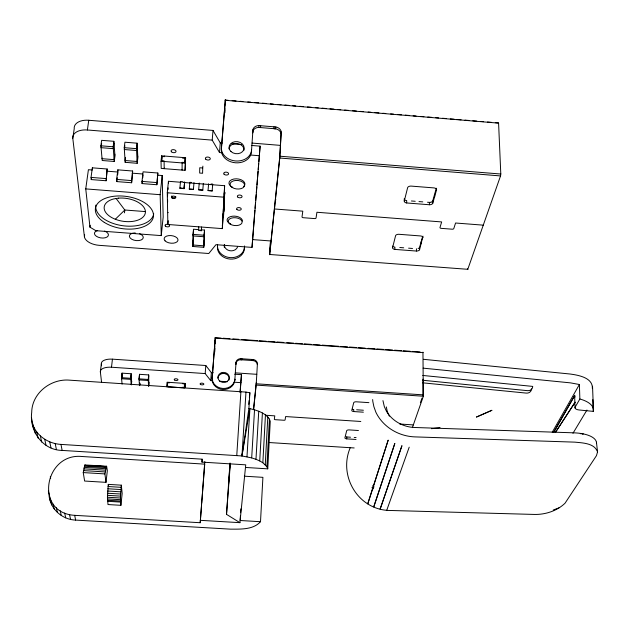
<?xml version="1.0" encoding="UTF-8"?>
<svg xmlns="http://www.w3.org/2000/svg" width="629" height="629" viewBox="0 0 629 629"><rect width="100%" height="100%" fill="white"/><g stroke="black" fill="none" stroke-linecap="round" stroke-linejoin="round"><path stroke-width="0.94" d="M184.006 188.386L179.87 188.063L184.006 188.661L184.627 181.899M185.068 170.317L185.594 157.737L161.606 155.819L161.032 161.244L161.205 168.423L185.068 170.317L185.594 157.737M185.178 387.543L185.178 383.438L167.07 382.22L166.646 386.733L182.52 387.786L182.567 387.283L184.266 387.401L184.572 383.894L182.874 383.784L182.921 383.281M422.971 236.166L419.559 249.76A3.066 1.69 -0.8 0 1 416.445 251.042L394.894 249.414A3.074 1.69 -0.1 0 1 392.575 247.716L392.575 246.198M394.894 249.414L394.902 247.134A3.066 1.698 -0.1 0 1 393.958 246.906M120.902 505.315L120.446 498.019L121.303 485.163L108.282 484.377L107.425 497.232L107.999 504.552L120.902 505.315L122.175 493.466L121.303 485.163M189.274 189.077L193.402 189.4L189.274 189.077L189.879 182.316L191.523 182.441M200.808 229.797L204.488 230.072L203.765 247.307L192.859 246.489L193.449 229.231L198.968 229.656M193.425 231.684L192.859 246.489M214.945 343.607L215.063 340.596M198.662 189.809L202.79 190.131L198.662 189.809L199.244 183.047M198.725 226.794L198.662 230.505L201.422 230.717L201.587 228.799M363.365 412.192L353.702 411.555L353.742 409.597A2.469 1.101 1.1 0 1 352.35 409.188M201.422 230.717L201.5 227.006M202.711 167.99L202.601 173.274L199.66 173.038L199.747 167.754L202.711 167.99L202.876 166.135M356.038 439.474L346.768 438.877L346.807 436.974A2.367 1.014 1.3 0 1 346.068 436.833M203.765 247.307L204.488 230.072M208.042 190.548L212.162 190.87L208.042 190.548L208.6 183.786M201.712 503.192L204.716 464.139L82.069 456.505C44.494 452.605 33.887 512.871 74.694 515.34L200.203 522.723L204.81 461.552M200.274 520.325L239.924 522.668L245.735 464.839L201.98 462.111L202.058 459.162L62.137 450.411C42.63 450.23 29.225 430.834 31.702 412.396C31.93 393.031 50.933 378.461 69.599 380.16L245.97 392.095L249.87 392.755L248.911 408.418L241.961 455.962L60.974 444.404C48.229 443.72 35.523 435.425 32.221 422.672M225.033 104.28L221.361 149.435A15.088 12.108 5.3 0 0 235.505 162.793A15.088 12.108 5.3 0 0 251.443 151.864L251.576 150.032A15.12 12.124 5.4 0 1 235.608 160.969A15.12 12.124 5.4 0 1 221.432 147.595L225.3 99.712L225.088 104.949M212.177 377.597A11.393 10.064 2.9 0 0 222.815 388.447A11.393 10.064 2.9 0 0 234.908 379.13L234.829 380.168A11.377 10.056 2.9 0 1 222.752 389.477A11.377 10.056 2.9 0 1 212.13 378.642L215.26 337.529L215.016 343.497M217.445 246.725L217.5 245.247A13.539 11.33 4.6 0 0 230.175 257.615A13.539 11.33 4.6 0 0 244.5 247.276L244.39 248.746A13.516 11.314 4.6 0 1 230.088 259.077A13.516 11.314 4.6 0 1 217.445 246.725L217.595 244.799M221.361 149.435L221.432 147.595M275.769 199.888L275.785 199.605M214.575 352.311L214.819 346.508M224.655 113.094L224.868 108.196M214.646 352.224L214.811 348.348M224.757 112.764L224.883 109.831M181.042 182.276L168.446 181.286L167.275 192.765L167.864 224.482L222.312 228.626L224.624 185.704L182.937 182.426M224.066 208.223L223.468 216.871L223.012 216.832L223.319 211.989M223.822 203.324L223.248 211.651L223.704 211.682L224.199 205.298M223.861 199.362L223.484 206.406L223.948 206.438L224.553 197.687M224.309 192.663L223.727 201.091L224.191 201.131L224.797 192.325L224.726 193.897M223.358 213.569L222.312 228.626M223.617 207.806L223.963 200.116M224.231 194.353L224.624 185.704M223.468 216.871L223.57 214.599L223.114 214.56M223.704 211.682L224.443 200.022M224.191 201.131L224.301 198.772L223.838 198.733M245.467 467.449L267.757 468.841L266.908 466.757L269.424 419.126C264.848 412.435 256.38 410.155 248.911 408.418M267.757 468.841L270.25 421.32L269.424 419.126M266.908 466.757L262.851 462.747L265.454 414.896M251.443 151.864L252.984 129.409A6.612 5.26 6.5 0 1 258.661 125.564L276.068 126.995A6.597 5.252 7.1 0 1 281.202 131.728L279.708 157.423L269.983 250.979L270.533 240.954L252.897 239.618M270.494 240.404L269.699 254.721L279.779 157.895L281.218 131.956M49.062 495.644C50.375 509.05 62.263 519.664 75.614 520.089L230.536 529.154C240.577 529.115 253.22 529.87 260.508 521.708L262.906 477.34L244.319 476.192M265.257 464.713L267.812 416.964M262.851 462.747L259.73 460.931L262.403 412.986M274.598 206.634L274.464 208.977L302.801 211.171L302.03 216.808A1.352 0.771 2.7 0 0 303.32 217.713L314.539 218.578A1.329 0.755 2.4 0 0 316.065 217.893L316.93 212.264L441.66 221.935L440.001 227.454A1.376 0.778 -1.6 0 0 441.149 228.343L452.188 229.2A1.415 0.794 -2 0 0 453.816 228.524L455.561 223.012L483.292 225.158M259.73 460.931L255.979 459.304L258.731 411.264M255.979 459.304L251.694 457.904L254.525 409.801M253.597 409.699L256.184 384.791L257.434 363.428A4.985 4.379 5.4 0 0 253.573 359.568L240.404 358.664A4.993 4.387 4.4 0 0 236.079 361.966L235.969 363.31M246.977 456.78L249.91 408.622L241.961 455.962L251.694 457.904M256.27 382.668L253.526 409.558M241.961 455.962L245.97 392.095M240.435 515.646L240.136 520.505L260.508 521.708M240.616 512.737L240.86 508.853M236.771 455.459L240.915 391.576M222.414 152.768L219.49 152.532L220.268 142.909L213.019 130.439L88.76 120.265A15.686 9.388 10.6 0 0 74.222 128.686L72.799 138.356L84.404 236.708A14.058 7.517 8.4 0 0 99.107 245.326L208.781 253.511L215.951 244.689L252.009 247.401L254.879 210.228M252.009 247.401L260.115 146.148L251.364 145.433M240.144 392.386L241.465 374.672L234.664 374.216M234.829 380.168L235.977 363.216M239.924 522.668L226.519 514.357L229.962 463.125M244.39 248.746L244.579 245.939M423.388 359.301L570.236 374.035C578.295 375.136 593.029 377.683 592.345 388.455M236.048 362.155L235.899 364.372L236.009 363.027A4.985 4.379 4.4 0 1 240.317 359.733L241.843 359.819L241.929 358.75M252.944 129.637L252.716 132.884L252.85 131.272A6.597 5.252 6.4 0 1 258.511 127.428L260.532 127.569L260.681 125.706M228.531 484.707L230.135 463.219M226.519 514.357L230.34 463.604M201.98 462.111L202.208 459.186M223.617 204.677L223.955 200.368M223.012 216.832L223.279 213.412M212.681 380.765L210.739 380.631L211.352 372.635L205.809 365.512L112.442 359.159A11.715 5.362 6.5 0 0 101.332 363.845L100.349 371.881L101.607 382.526M200.203 522.723L201.555 505.15M212.13 378.642L215.063 340.603M210.739 380.631L205.172 373.563L205.809 365.512M240.616 358.664L240.53 359.725L253.259 360.598L253.361 359.536M258.944 125.564L258.794 127.428L275.604 128.811L275.785 126.956M212.162 190.87L212.712 184.108L211.069 183.982M240.05 392.009L241.465 374.672M255.044 208.285L255.516 202.459M255.673 200.517L256.152 194.691M256.31 192.749L256.781 186.923M256.939 184.981L257.418 179.163M257.576 177.221L258.055 171.395M258.212 169.453L258.684 163.626M258.841 161.684L259.321 155.858M259.478 153.916L260.115 146.148M204.449 231.606L204.016 236.763L192.969 235.93L193.433 230.772M219.49 152.532L212.201 140.125L213.019 130.439M204.228 240.703L203.796 245.821L192.875 244.996L193.331 239.877M185.178 383.438L184.784 387.936L183.275 387.841M202.79 190.131L203.356 183.377M193.402 189.4L193.999 182.638M168.91 386.882L168.957 386.379L167.259 386.269L167.589 382.762L169.287 382.872L169.335 382.377M252.048 359.45L251.946 360.511L253.471 360.629A4.977 4.379 5.4 0 1 257.324 364.482L257.442 363.617M274.047 126.806L273.874 128.67L275.887 128.859A6.589 5.244 7.1 0 1 281.014 133.576L281.029 133.812M184.006 188.661L184.588 182.559M248.746 404.4L249.123 400.524M249.398 397.607L249.87 392.755M182.599 157.502L182.544 158.099L184.792 158.28L184.383 162.502L182.135 162.321L182.088 170.082L182.143 169.476M179.87 188.338L180.499 181.577L182.976 181.773M167.864 224.482L168.242 220.74M92.29 170.011L88.406 169.704L85.748 188.897L89.963 227.179L95.852 230.678L161.26 235.616L163.178 217.005L162.18 175.53L157.329 175.145M148.546 385.86L148.224 379.468L148.688 374.931L139.52 374.318L139.033 378.855L139.441 385.255M148.735 375.985L148.271 380.521L139.103 379.908L139.52 374.318M167.668 192.498L167.526 196.72M167.951 189.73L168.14 187.89M148.641 386.245L149.049 382.243M148.829 385.978L148.688 374.931M164.255 168.061L164.193 168.658L164.098 160.882L161.85 160.702L162.298 156.479L164.546 156.66L164.609 156.055M139.552 385.64L139.835 383.014M139.756 385.373L139.945 383.572M161.26 235.616L160.159 194.691L162.18 175.53M156.865 184.729L157.832 173.006L143.082 171.843L141.989 181.404L142.091 183.574L156.865 184.729L157.832 173.006M131.202 384.704L130.714 378.296L131.209 373.76L122.026 373.139L121.507 377.683L122.081 384.099M131.288 374.813L130.793 379.35L121.601 378.737L122.12 374.2M131.422 384.217L131.76 381.088M131.54 384.822L131.209 373.76M596.434 442.171L597.55 451.889L596.457 455.671L565.046 503.2C557.074 510.929 545.359 514.703 534.304 514.436L390.695 510.489C358.593 510.638 337.891 476.177 350.306 447.573M106.002 482.349L107.339 470.689L106.615 466.238L84.915 464.957L83.232 472.583L84.632 481.043L106.002 482.349L104.901 473.912L106.615 466.238M142.091 183.574L142.413 180.712M142.744 177.85L143.066 174.98M131.618 182.756L132.625 171.017L117.835 169.846L116.632 179.414L116.797 181.592L131.618 182.756L132.625 171.017M137.208 163.288L136.462 148.656L137.106 143.192L124.919 142.209L124.243 147.673L125.179 162.329L137.208 163.288L137.845 157.871L137.106 143.192M137.201 145.055L136.556 150.512L124.361 149.537L124.857 145.527M100.349 371.881A11.754 5.323 6.4 0 1 111.49 367.234L112.442 359.159M137.751 156.063L137.114 161.48L125.061 160.521L125.446 157.384M124.479 212.861L124.817 210.023L116.161 198.528M125.179 162.329L125.509 159.617M116.797 181.592L117.277 177.771M117.631 174.901L117.993 172.039M114.274 161.464L113.165 146.785L113.873 141.313L101.646 140.33L100.907 145.802L102.213 160.505L114.274 161.464L114.965 156.039L113.873 141.313M114.006 143.184L113.306 148.648L101.072 147.666L101.615 143.656M114.832 154.231L114.14 159.656L102.055 158.689L102.134 158.083M106.128 180.751L107.182 169.004L92.345 167.833L91.04 177.402L91.26 179.587L106.128 180.751L107.182 169.004M89.963 227.179L90.214 225.308M91.26 179.587L91.527 177.677M84.404 236.708L84.648 234.9M72.799 138.356A15.756 9.333 10.5 0 1 87.384 129.983L88.76 120.265M423.002 395.232L423.002 379.153M392.575 247.716L395.61 235.608A3.114 1.745 -0.3 0 1 398.739 234.279L420.675 235.961A3.114 1.738 -0.9 0 1 422.979 237.707M404.266 201.083L407.655 187.568A3.294 1.942 -0.8 0 1 410.981 186.082L434.152 187.922A3.294 1.934 -1.6 0 1 436.557 189.864L432.744 203.324A3.247 1.879 -1.4 0 1 429.434 204.755L406.696 202.97A3.247 1.887 -0.7 0 1 404.266 201.083L404.258 198.725M419.559 249.76L419.543 247.48L422.468 237.141M432.744 203.324L432.713 200.965L436.282 188.33M582.894 434.419L583.099 433.751L581.251 433.688A5.488 2.249 -5.3 0 0 580.308 433.696M367.855 503.79L388.187 440.119L367.729 503.719M373.83 506.825L394.831 443.437L373.728 506.785M422.955 352.154L423.325 396.38M420.384 402.749L421.988 398.149M412.38 427.626L423.372 396.231L256.152 385.09M467.551 268.89L467.701 269.526L500.582 175.798L500.786 173.84M386.764 510.213L409.204 447.188M500.535 175.931L279.763 158.021M553.709 432.296L574.82 395.271L553.591 432.453M552.238 432.265L579.395 384.508L570.495 382.872L423.113 368.146M579.395 384.508L579.867 398.998L575.181 407.073A5.488 2.437 -1.4 0 0 579.081 409.974L593.273 411.374L592.825 399.612M572.964 433.279L586.943 410.045M555.58 432.186L575.165 402.143L555.431 432.375M115.304 219.254L124.817 210.007L145.417 211.588M558.992 507.847L553.221 510.033M84.915 464.957L85.355 465.256M431.494 428.703L440.048 427.523M108.054 486.524L121.09 487.318M107.858 488.764L120.894 489.551M107.685 491.029L120.729 491.815M107.559 493.238L120.595 494.024M107.473 495.33L120.501 496.108M107.425 497.232L120.446 498.019M107.433 498.899L120.438 499.678M107.48 500.267L120.469 501.046M107.567 501.297L120.54 502.076M88.28 465.436L94.122 465.798M98.989 466.097L103.864 466.396M84.648 465.397L106.183 466.726M84.365 466.207L105.931 467.536M84.074 467.363L105.672 468.699M83.783 468.849L105.413 470.178M83.5 470.602L105.153 471.931M83.232 472.583L104.901 473.912M268.921 442.525L354.166 447.958M265.359 415.234L274.787 415.855L274.338 419.15A1.038 0.456 2.7 0 0 275.353 419.692L283.954 420.251A1.014 0.44 2.6 0 0 285.102 419.85L285.613 416.563L360.81 421.477M399.761 424.017L413.332 424.905M358.444 430.511L349.048 429.898A2.39 1.03 1.2 0 0 346.697 430.676L344.896 437.855A2.367 1.006 1.3 0 0 346.768 438.877M346.807 436.974L350.51 437.218M354.221 437.454L356.069 437.572M219.505 381.221L227.297 381.748M234.122 382.204L240.946 382.66M256.255 383.792L423.49 394.878M121.507 377.683L130.714 378.296M139.033 378.855L148.224 379.468M368.924 402.639L356.187 401.789A2.492 1.124 1.1 0 0 353.734 402.631L351.768 410.446A2.469 1.101 1.1 0 0 353.702 411.555M356.643 409.786L363.397 410.234M235.325 372.863L256.766 374.318M211.352 372.635L213.294 372.769M221.062 373.296L225.921 373.626M111.49 367.234L205.172 373.563M215.26 337.679L221.141 338.087M223.098 338.221L229.955 338.701M232.895 338.905L238.768 339.314M241.709 339.518L257.387 340.611M259.345 340.753L266.201 341.233M268.166 341.366L275.022 341.846M276.98 341.979L283.836 342.459M286.777 342.663L293.633 343.143M295.591 343.277L302.455 343.756M304.412 343.89L311.269 344.37M313.226 344.503L320.082 344.983M322.048 345.124L338.701 346.28M340.659 346.422L347.515 346.894M349.48 347.035L356.336 347.515M358.294 347.648L365.15 348.128M368.091 348.332L374.947 348.812M376.905 348.946L383.769 349.425M385.726 349.559L392.582 350.038M394.54 350.172L401.404 350.652M403.362 350.793L410.218 351.265M412.176 351.407L420.015 351.949M215.204 338.103L423.136 352.594M192.985 234.397L204.048 235.23M269.739 254.486L467.827 269.306M223.35 209.347L223.814 209.386M167.817 212.594L168.273 212.633M399.792 247.504L403.708 247.802M408.606 248.172L412.522 248.471M106.851 171.159L117.529 172M132.09 173.156L142.767 173.997M411.421 200.981L415.211 201.28M418.993 201.579L422.782 201.878M427.516 202.247L429.403 202.396A3.239 1.887 -1.4 0 0 430.834 202.231M91.04 177.402L105.939 178.573M116.632 179.414L131.485 180.578M141.989 181.404L156.802 182.567M167.275 192.765L223.727 197.168M85.748 188.897L160.159 194.691M223.594 204.071L224.058 204.111M279.905 156.212L500.794 174.021L498.577 122.867L495.314 122.663M250.719 155.048L259.502 155.756M100.907 145.802L113.165 146.785M124.243 147.673L136.462 148.656M161.032 161.244L185.075 163.163M252.032 143.074L280.4 145.378M87.384 129.983L212.201 140.125M220.268 142.909L222.21 143.074M231.928 143.86L241.646 144.646M225.292 100.074L228.233 100.318M232.14 100.648L236.056 100.97M239.971 101.3L242.904 101.544M247.795 101.953L250.735 102.197M254.643 102.527L258.558 102.857M262.474 103.18L266.382 103.51M270.297 103.84L273.23 104.084M278.128 104.493L281.061 104.736M284.976 105.067L288.884 105.389M292.799 105.719L295.732 105.963M299.648 106.293L303.563 106.623M307.471 106.946L311.386 107.276M315.302 107.606L318.235 107.85M322.15 108.172L326.066 108.502M329.973 108.833L333.889 109.155M337.804 109.485L340.737 109.729M344.653 110.059L348.568 110.389M352.476 110.712L356.391 111.042M360.307 111.372L363.24 111.616M368.13 112.025L371.063 112.269M374.978 112.599L378.894 112.921M382.809 113.251L385.742 113.495M390.633 113.904L393.565 114.156M397.481 114.478L401.396 114.808M405.304 115.131L409.22 115.461M413.135 115.791L416.068 116.035M420.958 116.444L423.899 116.687M427.806 117.018L431.722 117.348M435.638 117.67L438.57 117.914M442.486 118.244L446.393 118.574M450.309 118.897L454.224 119.227M457.157 119.471L461.073 119.801M464.988 120.131L468.896 120.453M472.811 120.784L476.727 121.114M480.635 121.436L483.575 121.68M487.483 122.01L491.398 122.34M225.245 100.278L498.6 123.15M422.759 382.833L526.253 393.101A5.425 4.639 25 0 0 531.497 388.856M422.735 375.45L532.724 386.41A5.449 4.655 25 0 1 527.472 390.664L422.546 380.238M389.367 416.17L387.275 411.515L386.324 406.924M597.55 451.889C594.468 443.099 582.651 442.95 574.851 442.14L415.014 436.896A41.428 36.451 18.8 0 1 375.883 412.247L373.87 406.625L372.793 401.365A93.776 81.117 26.4 0 1 372.667 399.564M34.005 427.539L35.413 433.68M50.666 500.086L51.782 504.938M31.45 417.57L33.651 428.844M48.347 490.982L49.29 495.086M36.734 432.029L38.125 438.138M53.119 504.167L54.22 508.995M40.342 435.991L41.703 442.069M56.343 507.768L57.42 512.572M50.296 476.703L50.666 478.37M44.722 439.301L46.035 445.356M60.242 510.772L61.28 515.552M49.722 441.857L50.988 447.895M64.701 513.075L65.699 517.84M55.203 443.579L56.413 449.593M69.567 514.616L70.527 519.365M60.974 444.404L62.137 450.411M74.694 515.34L75.614 520.089M382.943 400.618L384.327 406.617L386.521 411.405A31.159 27.417 18.8 0 0 414.613 427.492L573.868 432.831A30.341 12.297 -4.9 0 1 596.504 443.61M49.62 496.824L50.186 500.527M108.282 484.377L108.518 486.225M101.332 363.845L101.56 365.795M92.345 167.833L92.494 169.295M122.026 373.139L122.356 376.889M117.835 169.846L117.938 171.308M592.534 386.214L593.422 409.4M574.662 396.128L575.024 407.914M161.606 155.819L161.677 158.516M167.581 199.731L167.621 202.074M168.446 181.286L168.486 183.228M436.534 188.275L436.557 189.864M434.6 194.275L434.639 196.649M429.403 202.396L429.434 204.755M421.241 241.489L421.257 243.777M416.437 248.762L416.445 251.042M406.696 202.97L406.688 200.612A3.239 1.895 -0.7 0 1 405.689 200.352M175.821 196.673A2.131 1.219 7 0 1 173.439 197.703A2.131 1.219 7 0 1 171.646 196.028M153.704 213.805A29.249 16.275 8.2 0 1 122.089 225.622A29.249 16.275 8.2 0 1 95.867 205.085M232.722 187.332A8.02 4.718 5.1 0 1 230.151 180.665A8.02 4.718 5.1 0 1 241.19 179.808A8.02 4.718 5.1 0 1 243.698 186.475M230.717 223.948A7.69 4.332 4.8 0 1 227.635 218.46A7.69 4.332 4.8 0 1 236.355 216.329A7.69 4.332 4.8 0 1 242.417 221.094M222.218 225.174A2.296 1.282 5.2 0 1 222.493 225.835M104.626 231.087A7.053 3.79 8.4 0 1 107.032 237.047A7.053 3.79 8.4 0 1 96.323 236.237A7.053 3.79 8.4 0 1 97.605 230.56M139.63 233.729A7.005 3.798 7.5 0 1 141.171 239.971A7.005 3.798 7.5 0 1 130.093 237.919A7.005 3.798 7.5 0 1 135.211 232.911M228.98 148.9A7.54 6.046 5.3 0 1 236.936 143.491A7.54 6.046 5.3 0 1 244.013 150.111M237.503 247.118A6.762 5.661 4.6 0 1 229.797 250.712A6.762 5.661 4.6 0 1 224.341 244.657M224.388 247.614A6.754 5.653 4.6 0 1 224.608 244.697M393.007 246.356A3.066 1.698 -0.1 0 1 392.85 246.183M419.543 247.48A3.066 1.69 -0.8 0 1 419.291 247.842M418.898 248.156A3.066 1.69 -0.8 0 1 418.096 248.526M432.713 200.965A3.239 1.887 -1.4 0 1 432.438 201.359M432.241 201.547A3.239 1.887 -1.4 0 1 431.164 202.129M405.131 200.085A3.239 1.895 -0.7 0 1 404.699 199.747M217.886 378.076A5.685 5.024 2.9 0 1 224.655 373.547A5.685 5.024 2.9 0 1 228.94 380.12M579.867 398.998A29.94 13.295 -1 0 1 593.273 411.374M575.165 396.946A5.464 2.469 -1.5 0 1 574.662 395.704M373.406 488.843A27.975 25.349 19.9 0 1 371.912 487.656M374.09 486.925A28.069 25.412 19.8 0 1 372.58 485.73M401.9 445.812L380.183 508.979L401.9 445.812M491.839 410.32L476.515 417.027L491.839 410.32M118.637 198.127L113.684 198.937A20.781 11.558 8.2 0 0 113.692 218.57A20.781 11.558 8.2 0 0 145.244 213.396A20.781 11.558 8.2 0 0 118.637 198.127M172.126 198.08A2.131 1.219 6.9 0 0 175.672 197.813A2.131 1.219 6.9 0 0 173.061 196.106A2.131 1.219 6.9 0 0 172.126 198.08M104.28 222.367A29.288 16.236 8.1 0 0 152.65 219.222A29.288 16.236 8.1 0 0 116.294 196.044A29.288 16.236 8.1 0 0 104.28 222.367M165.364 226.07A2.304 1.274 6.8 0 0 169.327 226.369A2.304 1.274 6.8 0 0 167.314 224.301A2.304 1.274 6.8 0 0 165.364 226.07M224.034 174.147A2.43 1.447 5.6 0 0 228.233 174.485A2.43 1.447 5.6 0 0 226.243 172.149A2.43 1.447 5.6 0 0 224.034 174.147M237.628 196.94A2.367 1.376 4.9 0 0 241.725 197.262A2.367 1.376 4.9 0 0 239.806 195.045A2.367 1.376 4.9 0 0 237.628 196.94M205.683 159.113A2.477 1.486 6.3 0 0 209.952 159.459A2.477 1.486 6.3 0 0 207.877 157.053A2.477 1.486 6.3 0 0 205.683 159.113M171.395 151.746A2.5 1.502 7.6 0 0 175.711 152.092A2.5 1.502 7.6 0 0 173.533 149.647A2.5 1.502 7.6 0 0 171.395 151.746M236.874 209.418A2.335 1.337 4.8 0 0 240.907 209.732A2.335 1.337 4.8 0 0 239.02 207.578A2.335 1.337 4.8 0 0 236.874 209.418M165.073 240.844A6.966 3.79 6.5 0 0 177.087 241.772A6.966 3.79 6.5 0 0 171.033 235.584A6.966 3.79 6.5 0 0 165.073 240.844M230.969 151.534A7.556 6.054 5.4 0 0 243.761 149.82A7.556 6.054 5.4 0 0 235.057 141.69A7.556 6.054 5.4 0 0 230.969 151.534M230.049 224.042A6.998 3.939 4.8 0 0 241.827 223.201A6.998 3.939 4.8 0 0 233.611 217.713A6.998 3.939 4.8 0 0 230.049 224.042M232.022 187.34A7.296 4.285 5.1 0 0 244.311 186.412A7.296 4.285 5.1 0 0 235.765 180.452A7.296 4.285 5.1 0 0 232.022 187.34M200.352 384.319A1.871 0.849 4.4 0 0 203.584 384.539A1.871 0.849 4.4 0 0 202.003 383.147A1.871 0.849 4.4 0 0 200.352 384.319M174.477 379.955A1.879 0.857 5 0 0 177.724 380.168A1.879 0.857 5 0 0 176.089 378.768A1.879 0.857 5 0 0 174.477 379.955M220.472 381.575A5.692 5.032 2.9 0 0 229.294 377.793A5.692 5.032 2.9 0 0 221.078 372.887A5.692 5.032 2.9 0 0 220.472 381.575"/></g></svg>
